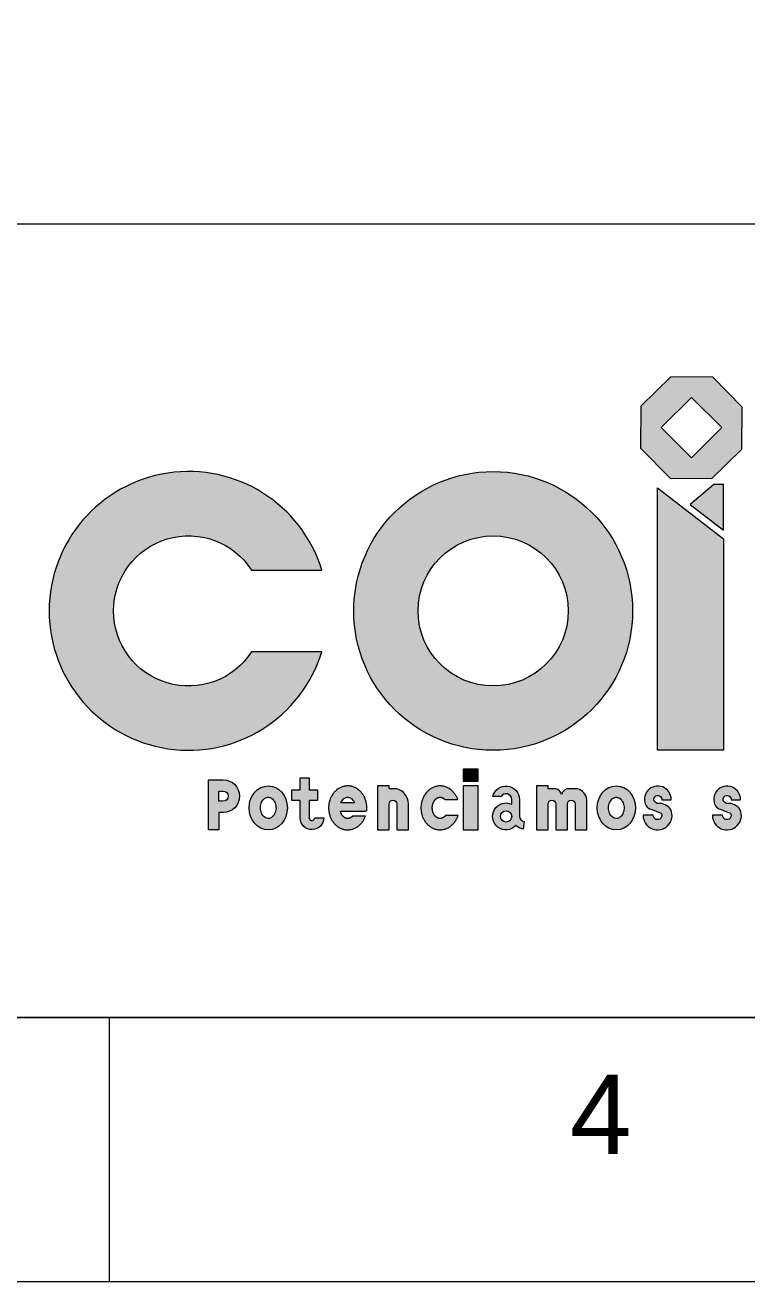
# Paper-space layout 'CUADRO DE CARGAS' of a CAD drawing. Header units: millimetres. Extents: x -541 to 452, y 214 to 916.
# Drawn here: x -360.3 to -314.8, y 214.1 to 293.4 of the extents above; entities that cross this region are included whole.
import ezdxf

# ---------------------------------------------------------------- set-up
doc = ezdxf.new("R2010")
doc.units = ezdxf.units.MM
doc.layers.add('-CN-GYD-CAJETIN-A0', color=7, linetype='Continuous', lineweight=5)
doc.layers.add('-CN-GYD-LOGO COINSI', color=7, linetype='Continuous', lineweight=5)
doc.styles.add('Annotative', font='arial.ttf')

# ---------------------------------------------------------------- blocks, each defined once
blk = doc.blocks.new('LOGO COINSI')
at = {"layer": '-CN-GYD-LOGO COINSI'}
h = blk.add_hatch(color=256, dxfattribs=at)
h.set_gradient(color1=(128, 128, 128), color2=(128, 128, 128), tint=1)
h.paths.add_polyline_path([(1.450025420856605, -3.588938856325115), (3.563085810543214, -1.512440194581956), (3.588938856303855, 1.450025420865557), (1.512440194560725, 3.563085810552194), (-1.450025420886789, 3.588938856312835), (-3.563085810573397, 1.51244019456965), (-3.588938856334096, -1.450025420877865), (-1.512440194590852, -3.563085810564502)])
h.paths.add_polyline_path([(-1.506367253156782e-11, -2.137098283698833), (-2.137098283707757, -6.139533326177116e-12), (-1.506333946466043e-11, 2.137098283686555), (2.13709828367763, -6.139089236967266e-12)], flags=16)
h = blk.add_hatch(color=256, dxfattribs=at)
h.set_gradient(color1=(128, 128, 128), color2=(128, 128, 128), tint=1)
edge = h.paths.add_edge_path()
edge.add_line((-31.04676859330101, -10.05631886661331), (-26.08560419350243, -10.05631886661331))
edge.add_arc((-35.49316858056335, -12.9412038325778), 9.839960821240334, 17.04846623412833, 342.9515337658717)
edge.add_line((-26.08560419350243, -15.82608879854229), (-31.04676859330101, -15.82608879854229))
edge.add_arc((-35.49316858056335, -12.9412038325778), 5.300286229400678, 32.97605721862459, 327.02394278137535, ccw=False)
h = blk.add_hatch(color=256, dxfattribs=at)
h.set_gradient(color1=(128, 128, 128), color2=(128, 128, 128), tint=1)
h.paths.add_polyline_path([(-23.83341726523016, -12.9412038325778, 1), (-4.153495622749494, -12.9412038325778, 1)])
h.paths.add_polyline_path([(-8.693170214589161, -12.9412038325778, -1), (-19.2937426733905, -12.9412038325778, -1)], flags=16)
at = {"layer": '-CN-GYD-LOGO COINSI', "true_color": 0xf4d24e}
h = blk.add_hatch(color=53, dxfattribs=at)
h.set_gradient(color1=(248, 153, 30), color2=(248, 153, 30), tint=1)
h.paths.add_polyline_path([(-2.404121871654809, -4.247491518012112), (2.260262545212925, -7.848581340981411), (2.260262545212925, -22.78012119260325), (-2.404121871654809, -22.78012119260325)])
h = blk.add_hatch(color=53, dxfattribs=at)
h.set_gradient(color1=(248, 153, 30), color2=(248, 153, 30), tint=1)
h.paths.add_polyline_path([(2.260262545212925, -4.026723881204362), (1.591595818557323, -4.026723881204362), (-0.1007000040676189, -5.425824584938738), (2.260262545212925, -7.248581340981417)])
at = {"layer": '-CN-GYD-LOGO COINSI'}
h = blk.add_hatch(color=256, dxfattribs=at)
h.set_gradient(color1=(128, 128, 128), color2=(128, 128, 128), tint=1)
edge = h.paths.add_edge_path()
edge.add_line((-27.61902076110215, -26.31846368901927), (-28.20056258580502, -26.31846368901927))
edge.add_line((-28.20056258580502, -26.31846368901927), (-28.20056258580502, -25.57785552980806))
edge.add_line((-28.20056258580502, -25.57785552980806), (-27.61902076110215, -25.57785552980806))
edge.add_line((-27.61902076110215, -25.57785552980806), (-27.61902076110215, -24.71514175387279))
edge.add_line((-27.61902076110215, -24.71514175387279), (-26.97932509269259, -24.71514175387279))
edge.add_line((-26.97932509269259, -24.71514175387279), (-26.97932509269259, -25.57785552980806))
edge.add_line((-26.97932509269259, -25.57785552980806), (-26.39778326798972, -25.57785552980806))
edge.add_line((-26.39778326798972, -25.57785552980806), (-26.39778326798972, -26.31846368901927))
edge.add_line((-26.39778326798972, -26.31846368901927), (-26.97932509269259, -26.31846368901927))
edge.add_line((-26.97932509269259, -26.31846368901927), (-26.97932509269259, -27.58237669485527))
edge.add_arc((-26.78445317062922, -27.53932877239734), 0.1995700118670539, 192.4567952518337, 356.7325604285361)
edge.add_line((-26.58520758610479, -27.55070359917113), (-25.94503995617123, -27.55070359917113))
edge.add_arc((-26.78250928257329, -27.54122814452083), 0.8375229291817379, 182.8161471479209, 359.35176086046636, ccw=False)
edge.add_line((-27.61902076110215, -27.58237669485527), (-27.61902076110215, -26.31846368901927))
h = blk.add_hatch(color=256, dxfattribs=at)
h.set_gradient(color1=(128, 128, 128), color2=(128, 128, 128), tint=1)
h.paths.add_polyline_path([(-16.10935151749055, -24.96442588276341), (-15.05542933854673, -24.96442588276341), (-15.05542933854673, -24.12283557153262), (-16.10935151749055, -24.12283557153262)])
h = blk.add_hatch(color=256, dxfattribs=at)
h.set_gradient(color1=(128, 128, 128), color2=(128, 128, 128), tint=1)
h.paths.add_polyline_path([(-33.34593195092128, -27.17953997634936), (-33.04640061333124, -27.17953997634936, 1), (-33.04640061333104, -24.86888243339547), (-34.08108779827245, -24.86888243339547), (-34.08108779827245, -28.40054358905854), (-33.34593195092049, -28.40054358905854)])
h.paths.add_polyline_path([(-33.33108779827245, -26.42953997634936), (-33.33108779827245, -25.61888243339547), (-33.04640061333139, -25.61888243339547, -1), (-33.04640061333166, -26.42953997634936)], flags=16)
h = blk.add_hatch(color=256, dxfattribs=at)
h.set_gradient(color1=(128, 128, 128), color2=(128, 128, 128), tint=1)
edge = h.paths.add_edge_path()
edge.add_ellipse((-29.87102255732026, -26.84823896675829), major_axis=(0, 1.552304622300255), ratio=0.8697323805838034, start_angle=0, end_angle=360)
edge = h.paths.add_edge_path(flags=16)
edge.add_spline(control_points=[(-29.87102255732026, -26.09593434445804), (-29.93966263797341, -26.09593434445804), (-30.00971853685354, -26.11371208400715), (-30.1561499141385, -26.20106206918848), (-30.23168420665405, -26.27276433165952), (-30.35357863149119, -26.47175233627115), (-30.39843710968699, -26.59847558676429), (-30.43026127038593, -26.86780286207289), (-30.41697160643122, -27.00927030953295), (-30.33970441119766, -27.2576066347597), (-30.27645632323345, -27.36340712999211), (-30.13540906858947, -27.51407981520768), (-30.0594586528772, -27.55940134135244), (-29.91770204731131, -27.60452140518498), (-29.85072534945249, -27.6066402853325), (-29.7105769331788, -27.57254353708754), (-29.63563502761298, -27.53431199932172), (-29.49161508619176, -27.39844647415759), (-29.42434077258451, -27.29996776474687), (-29.33520038824173, -27.0609572622881), (-29.31423045571955, -26.92143740416304), (-29.33165355526489, -26.6493321907939), (-29.36991007630581, -26.51788679255591), (-29.48346297996028, -26.30592575403907), (-29.55743340176213, -26.22615684157358), (-29.70420744540485, -26.12496814761104), (-29.77574702814405, -26.10174579752308), (-29.85336882978879, -26.09624614074966), (-29.86219572469446, -26.09593434445804), (-29.87102255732026, -26.09593434445804)], knot_values=[0, 0, 0, 0, 0.4785877604339769, 0.4785877604339769, 0.9571755208679538, 0.9571755208679538, 1.435763281301931, 1.435763281301931, 1.914351041735908, 1.914351041735908, 2.392938802169884, 2.392938802169884, 2.871526562603861, 2.871526562603861, 3.350114323037838, 3.350114323037838, 3.828702083471815, 3.828702083471815, 4.307289843905791, 4.307289843905791, 4.785877604339769, 4.785877604339769, 5.264465364773746, 5.264465364773746, 5.743053125207723, 5.743053125207723, 6.2216408856417, 6.2216408856417, 6.283185307179586, 6.283185307179586, 6.283185307179586, 6.283185307179586], degree=3, periodic=0)
h = blk.add_hatch(color=256, dxfattribs=at)
h.set_gradient(color1=(128, 128, 128), color2=(128, 128, 128), tint=1)
edge = h.paths.add_edge_path()
edge.add_spline(control_points=[(-22.92635018459447, -27.08519767466179), (-22.81096396448066, -26.22627759620977), (-23.24020571190385, -25.51089677635244), (-23.97953099447255, -25.32995053071194), (-24.71885627704125, -25.14900428507146), (-25.36428614864008, -25.6013644841774), (-25.56314759041317, -26.43985441054426), (-25.76200903218626, -27.27834433691112), (-25.40564102906421, -28.0447999255888), (-24.68876865500937, -28.32041780509985), (-23.97189628095447, -28.5960356846109), (-23.28622986022867, -28.23021391678193), (-23.00642829407923, -27.42284326109051)], knot_values=[0, 0, 0, 0, 1.514312647149653, 1.514312647149653, 1.514312647149653, 3.028625294299307, 3.028625294299307, 3.028625294299307, 4.54293794144896, 4.54293794144896, 4.54293794144896, 6.057250588598611, 6.057250588598611, 6.057250588598611, 6.057250588598611], weights=[1, 0.817861431388796, 0.817861431388796, 1, 0.817861431388796, 0.817861431388796, 1, 0.817861431388796, 0.817861431388796, 1, 0.817861431388796, 0.817861431388796, 1], degree=3, periodic=0)
edge.add_spline(control_points=[(-23.0064282940794, -27.42284326109052), (-23.30809694303048, -27.42284326109052), (-23.60976559198156, -27.42284326109052), (-23.91143424093258, -27.42284326109052)], knot_values=[9.126652389048221, 9.126652389048221, 9.126652389048221, 9.126652389048221, 10.12665238904822, 10.12665238904822, 10.12665238904822, 10.12665238904822], weights=[1, 1, 1, 1], degree=3, periodic=0)
edge.add_spline(control_points=[(-23.91143424093258, -27.42284326109052), (-23.92508867526482, -27.43848765905082), (-23.93906268441771, -27.45302376267909), (-24.02522970188119, -27.53431199932172), (-24.10017160744701, -27.57254353708754), (-24.2403200237207, -27.6066402853325), (-24.30729672157952, -27.60452140518498), (-24.44905332714541, -27.55940134135244), (-24.52500374285768, -27.51407981520768), (-24.66605099750166, -27.36340712999211), (-24.72929908546587, -27.2576066347597), (-24.77285372179773, -27.11762228175533), (-24.7773635565585, -27.10152541140241), (-24.78145421447863, -27.0851976746618)], knot_values=[7.05725058859861, 7.05725058859861, 7.05725058859861, 7.05725058859861, 7.151340188038393, 7.151340188038393, 7.629927948472369, 7.629927948472369, 8.108515708906346, 8.108515708906346, 8.587103469340324, 8.587103469340324, 9.065691229774302, 9.065691229774302, 9.126652389048221, 9.126652389048221, 9.126652389048221, 9.126652389048221], weights=[1, 1, 1, 1, 1, 1, 1, 1, 1, 1, 1, 1, 1, 1], degree=3, periodic=0)
edge.add_spline(control_points=[(-24.78145421447863, -27.0851976746618), (-24.16308620451719, -27.0851976746618), (-23.54471819455574, -27.0851976746618), (-22.92635018459447, -27.08519767466179)], knot_values=[6.057250588598612, 6.057250588598612, 6.057250588598612, 6.057250588598612, 7.057250588598611, 7.057250588598611, 7.057250588598611, 7.057250588598611], weights=[1, 1, 1, 1], degree=3, periodic=0)
edge = h.paths.add_edge_path(flags=16)
edge.add_spline(control_points=[(-23.77757483841316, -26.49526128685295), (-23.78922205123212, -26.46611860687494), (-23.80218046879207, -26.43822709859967), (-23.87305765422849, -26.30592575403907), (-23.94702807603034, -26.22615684157358), (-24.09380211967306, -26.12496814761104), (-24.16534170241226, -26.10174579752308), (-24.242963504057, -26.09624614074966), (-24.25179039896267, -26.09593434445804), (-24.26061723158847, -26.09593434445804), (-24.32925731224162, -26.09593434445804), (-24.39931321112175, -26.11371208400715), (-24.54574458840671, -26.20106206918848), (-24.62127888092226, -26.27276433165952), (-24.70518562483818, -26.40973889442236), (-24.7258619759366, -26.45108360509033), (-24.74356777820117, -26.49526128685295), (-24.42157013160505, -26.49526128685295), (-24.09957248500905, -26.49526128685295), (-23.77757483841305, -26.49526128685295)], knot_values=[0, 0, 0, 0, 0.1188598142590953, 0.1188598142590953, 0.5974475746930725, 0.5974475746930725, 1.07603533512705, 1.07603533512705, 1.137579756664936, 1.137579756664936, 1.137579756664936, 1.616167517098913, 1.616167517098913, 2.094755277532889, 2.094755277532889, 2.275044913824742, 2.275044913824742, 2.275044913824742, 3.275044913824742, 3.275044913824742, 3.275044913824742, 3.275044913824742], weights=[1, 1, 1, 1, 1, 1, 1, 1, 1, 1, 1, 1, 1, 1, 1, 1, 1, 1, 1, 1], degree=3, periodic=0)
h = blk.add_hatch(color=256, dxfattribs=at)
h.set_gradient(color1=(128, 128, 128), color2=(128, 128, 128), tint=1)
edge = h.paths.add_edge_path()
edge.add_line((-19.9709256197205, -28.40054358905854), (-19.97295090235593, -26.5681730947224))
edge.add_arc((-21.06860080413396, -26.56817309472238), 1.095649901778028, 359.9999999999992, 435.9682968677021)
edge.add_line((-20.80295090235592, -25.50521550528077), (-21.33425070591198, -25.50521550528077))
edge.add_line((-21.33425070591198, -25.50521550528077), (-21.33425070591198, -25.29593434445803))
edge.add_line((-21.33425070591198, -25.29593434445803), (-22.1662759885474, -25.29593434445803))
edge.add_line((-22.1662759885474, -25.29593434445803), (-22.1662759885474, -28.40054358905854))
edge.add_line((-22.1662759885474, -28.40054358905854), (-21.33425070591198, -28.40054358905854))
edge.add_line((-21.33425070591198, -28.40054358905854), (-21.33425070591198, -26.5681730947224))
edge.add_arc((-21.06860080413395, -26.5681730947224), 0.2656499017780334, 0, 180, ccw=False)
edge.add_line((-20.80295090235592, -26.5681730947224), (-20.80295090235592, -28.40054358905854))
edge.add_line((-20.80295090235592, -28.40054358905854), (-19.9709256197205, -28.40054358905854))
h = blk.add_hatch(color=256, dxfattribs=at)
h.set_gradient(color1=(128, 128, 128), color2=(128, 128, 128), tint=1)
edge = h.paths.add_edge_path()
edge.add_spline(control_points=[(-16.47673536584335, -27.39239480035467), (-16.71423305612495, -28.12194657034743), (-17.30172912706195, -28.50992252433623), (-17.96947634132044, -28.37818454886347), (-18.637223555579, -28.24644657339074), (-19.07862757969173, -27.65548180478584), (-19.09101894582278, -26.87663012356674), (-19.10341031195384, -26.09777844234763), (-18.68109955774594, -25.48864749849675), (-18.01798952762528, -25.32891812292804), (-17.35487949750473, -25.16918874735934), (-16.7554353743418, -25.53220025230347), (-16.49489031144304, -26.25127688378831), (-16.80079350547931, -26.25127755877732), (-17.10669669951568, -26.25127823376636), (-17.41259989355206, -26.2512789087554), (-17.44135727315449, -26.22137725264986), (-17.47120309718042, -26.19607265105174), (-17.5743400691336, -26.12496814761104), (-17.6458796518728, -26.10174579752308), (-17.72350145351754, -26.09624614074966), (-17.73232834842321, -26.09593434445804), (-17.74115518104901, -26.09593434445804), (-17.80979526170216, -26.09593434445804), (-17.87985116058229, -26.11371208400715), (-18.02628253786725, -26.20106206918848), (-18.1018168303828, -26.27276433165952), (-18.22371125521994, -26.47175233627115), (-18.26856973341575, -26.59847558676429), (-18.30039389411468, -26.86780286207289), (-18.28710423015997, -27.00927030953295), (-18.20983703492641, -27.2576066347597), (-18.1465889469622, -27.36340712999211), (-18.00554169231822, -27.51407981520768), (-17.92959127660595, -27.55940134135244), (-17.78783467104006, -27.60452140518498), (-17.72085797318124, -27.6066402853325), (-17.58070955690755, -27.57254353708754), (-17.50576765134173, -27.53431199932172), (-17.41079908458562, -27.44472055754585), (-17.38832186587001, -27.4199568971419), (-17.36690835431665, -27.39239676455901), (-17.07018402482657, -27.39239610982557), (-16.77345969533491, -27.39239545509011), (-16.47673536584324, -27.39239480035465)], knot_values=[0, 0, 0, 0, 1.382573389363671, 1.382573389363671, 1.382573389363671, 2.765146778727342, 2.765146778727342, 2.765146778727342, 4.147720168091013, 4.147720168091013, 4.147720168091013, 5.530293557454684, 5.530293557454684, 5.530293557454684, 6.530293557454684, 6.530293557454684, 6.530293557454684, 6.724305545586375, 6.724305545586375, 7.202893306020353, 7.202893306020353, 7.264437727558239, 7.264437727558239, 7.264437727558239, 7.743025487992217, 7.743025487992217, 8.221613248426191, 8.221613248426191, 8.70020100886017, 8.70020100886017, 9.178788769294146, 9.178788769294146, 9.657376529728122, 9.657376529728122, 10.1359642901621, 10.1359642901621, 10.61455205059607, 10.61455205059607, 11.09313981103005, 11.09313981103005, 11.24572566762314, 11.24572566762314, 11.24572566762314, 12.24572566762314, 12.24572566762314, 12.24572566762314, 12.24572566762314], weights=[1, 0.8469508985233732, 0.8469508985233732, 1, 0.8469508985233732, 0.8469508985233732, 1, 0.8469508985233732, 0.8469508985233732, 1, 0.8469508985233732, 0.8469508985233732, 1, 1, 1, 1, 1, 1, 1, 1, 1, 1, 1, 1, 1, 1, 1, 1, 1, 1, 1, 1, 1, 1, 1, 1, 1, 1, 1, 1, 1, 1, 1, 1, 1], degree=3, periodic=0)
h = blk.add_hatch(color=256, dxfattribs=at)
h.set_gradient(color1=(128, 128, 128), color2=(128, 128, 128), tint=1)
h.paths.add_polyline_path([(-16.10935151749055, -28.40054358905854), (-15.05542933854673, -28.40054358905854), (-15.05542933854673, -25.29593434445803), (-16.10935151749055, -25.29593434445803)])
h = blk.add_hatch(color=256, dxfattribs=at)
h.set_gradient(color1=(128, 128, 128), color2=(128, 128, 128), tint=1)
h.paths.add_polyline_path([(-11.80281808585119, -27.8000245420983, -0.3523686947329537), (-12.13772021669365, -27.45121664947689), (-12.13772021669365, -26.25072244324542, 0.9008477375007565), (-14.01582199296996, -26.0542563114609), (-13.43470081113503, -26.0542563114609, -0.7709960691253087), (-12.68772021669366, -26.25072244324542), (-12.68772021669366, -26.58996196383515, 1.957984036584249), (-12.39381746285562, -28.09979527260342, 0.1576613057207685), (-11.8731171749771, -28.34551334864531)])
h.paths.add_polyline_path([(-12.68772021669366, -27.45121664947689, -1), (-13.486374095857, -27.45121664947689, -1)], flags=16)
h = blk.add_hatch(color=256, dxfattribs=at)
h.set_gradient(color1=(128, 128, 128), color2=(128, 128, 128), tint=1)
h.paths.add_polyline_path([(-7.386372679550789, -26.2462606758373, 0.2923987895805917), (-8.023750034859745, -25.50521550528086), (-8.741413014784088, -25.50486514847358, 0.4389590760039797), (-9.163484646004832, -26.12216758425405, 0.531656786276045), (-9.740868610853656, -25.50521550528086), (-10.11099756929832, -25.50521550528086), (-10.11099756929832, -25.29593434445812), (-10.94302285193373, -25.29593434445812), (-10.94302285193373, -28.40054358905863), (-10.11099756929832, -28.40054358905863), (-10.11099756929832, -26.56817309472248, -1), (-9.579697765742253, -26.56817309472248), (-9.579697765742253, -28.40054358905863), (-8.74767248310684, -28.40054358905863), (-8.747672320842172, -26.56846671209201, -1.000552792584342), (-8.216372679550773, -26.56817309472257), (-8.216372679550773, -28.40054358905863), (-7.384347396915359, -28.40054358905863)])
h = blk.add_hatch(color=256, dxfattribs=at)
h.set_gradient(color1=(128, 128, 128), color2=(128, 128, 128), tint=1)
edge = h.paths.add_edge_path()
edge.add_ellipse((-5.302320208683625, -26.84823896675829), major_axis=(0, 1.552304622300255), ratio=0.8697323805838034, start_angle=0, end_angle=360)
edge = h.paths.add_edge_path(flags=16)
edge.add_spline(control_points=[(-5.302320208683625, -26.09593434445804), (-5.370960289336779, -26.09593434445804), (-5.441016188216906, -26.11371208400715), (-5.587447565501861, -26.20106206918848), (-5.662981858017417, -26.27276433165952), (-5.784876282854555, -26.47175233627115), (-5.829734761050361, -26.59847558676429), (-5.861558921749292, -26.86780286207289), (-5.848269257794584, -27.00927030953295), (-5.771002062561024, -27.2576066347597), (-5.707753974596812, -27.36340712999211), (-5.566706719952833, -27.51407981520768), (-5.490756304240563, -27.55940134135244), (-5.348999698674675, -27.60452140518498), (-5.282023000815855, -27.6066402853325), (-5.141874584542165, -27.57254353708754), (-5.066932678976343, -27.53431199932172), (-4.922912737555123, -27.39844647415759), (-4.85563842394788, -27.29996776474687), (-4.766498039605096, -27.0609572622881), (-4.745528107082919, -26.92143740416304), (-4.762951206628259, -26.6493321907939), (-4.80120772766918, -26.51788679255591), (-4.914760631323645, -26.30592575403907), (-4.988731053125491, -26.22615684157358), (-5.135505096768213, -26.12496814761104), (-5.207044679507419, -26.10174579752308), (-5.284666481152158, -26.09624614074966), (-5.293493376057825, -26.09593434445804), (-5.302320208683625, -26.09593434445804)], knot_values=[0, 0, 0, 0, 0.4785877604339769, 0.4785877604339769, 0.9571755208679538, 0.9571755208679538, 1.435763281301931, 1.435763281301931, 1.914351041735908, 1.914351041735908, 2.392938802169884, 2.392938802169884, 2.871526562603861, 2.871526562603861, 3.350114323037838, 3.350114323037838, 3.828702083471815, 3.828702083471815, 4.307289843905791, 4.307289843905791, 4.785877604339769, 4.785877604339769, 5.264465364773746, 5.264465364773746, 5.743053125207723, 5.743053125207723, 6.2216408856417, 6.2216408856417, 6.283185307179586, 6.283185307179586, 6.283185307179586, 6.283185307179586], degree=3, periodic=0)
h = blk.add_hatch(color=256, dxfattribs=at)
h.set_gradient(color1=(128, 128, 128), color2=(128, 128, 128), tint=1)
h.paths.add_polyline_path([(-2.690953344488435, -27.35884706756889), (-3.412333752507266, -27.37137829770793, 1.227605402680793), (-1.449605093746129, -26.98099371287159, 0.2682292798012486), (-2.331502443581508, -26.53020878874056, -2.852098844365251), (-2.090368860013598, -26.27237962886966), (-1.429725927091226, -26.27237962886966, 1.307531955625641), (-3.196401986074932, -26.70802946055338, 0.1572204328596304), (-2.872971164784119, -26.95015112902154, -0.01670991860788216), (-2.461966912175225, -27.08957470869446, -3.062086899531674)])
h = blk.add_hatch(color=256, dxfattribs=at)
h.set_gradient(color1=(128, 128, 128), color2=(128, 128, 128), tint=1)
h.paths.add_polyline_path([(3.443549731729036, -26.98099371287159, 0.2682292798012488), (2.561652381893655, -26.53020878874056, -2.852098844365241), (2.802785965461567, -26.27237962886966), (3.463428898383938, -26.27237962886966, 1.307531955625641), (1.696752839400233, -26.70802946055338, 0.1572204328595495), (2.020183660690844, -26.95015112902148, -0.01670991860789038), (2.431187913299942, -27.08957470869446, -3.062086899531649), (2.20220148098673, -27.35884706756889), (1.480821072967899, -27.37137829770793, 1.227605402680793)])
at = {"layer": '-CN-GYD-LOGO COINSI', "color": 8}
for points in [[(-3.588938856334096, -1.450025420877864), (-1.512440194590852, -3.563085810564502), (1.450025420856605, -3.588938856325115), (3.563085810543214, -1.512440194581956), (3.588938856303855, 1.450025420865558), (1.512440194560725, 3.563085810552195), (-1.450025420886789, 3.588938856312836), (-3.563085810573398, 1.512440194569649)], [(2.137098283677631, -6.139089236967266e-12), (-1.506350599811412e-11, 2.137098283686555), (-2.137098283707758, -6.139089236967266e-12), (-1.506350599811412e-11, -2.137098283698833)], [(-16.10935151749055, -24.96442588276341), (-15.05542933854673, -24.96442588276341), (-15.05542933854673, -24.12283557153262), (-16.10935151749055, -24.12283557153262)], [(-16.10935151749055, -28.40054358905854), (-15.05542933854673, -28.40054358905854), (-15.05542933854673, -25.29593434445803), (-16.10935151749055, -25.29593434445803)]]:
    blk.add_lwpolyline(points, close=True, dxfattribs=at)
for points in [[(-31.04676859330101, -10.05631886661331), (-26.08560419350243, -10.05631886661331, 6.671851888508952), (-26.08560419350243, -15.82608879854229), (-31.04676859330101, -15.82608879854229, -3.378535481190132)], [(-27.61902076110215, -26.31846368901927), (-28.20056258580502, -26.31846368901927), (-28.20056258580502, -25.57785552980806), (-27.61902076110215, -25.57785552980806), (-27.61902076110215, -24.71514175387279), (-26.97932509269259, -24.71514175387279), (-26.97932509269259, -25.57785552980806), (-26.39778326798972, -25.57785552980806), (-26.39778326798972, -26.31846368901927), (-26.97932509269259, -26.31846368901927), (-26.97932509269259, -27.58237669485527, 0.8714014524992902), (-26.58520758610479, -27.55070359917113), (-25.94503995617123, -27.55070359917113, -0.9702154874785999), (-27.61902076110215, -27.58237669485527)], [(-33.34593195092049, -24.86888243339547), (-33.04640061333242, -24.86888243339547, -0.9994586287992387), (-33.04640061333242, -27.17953997634936), (-33.34593195092049, -27.17953997634936), (-33.34593195092049, -28.40054358905854), (-34.08108779827245, -28.40054358905854), (-34.08108779827245, -24.86888243339547)], [(-33.34593195092049, -26.37953997634932), (-33.34593195092049, -25.66888243339548), (-33.04640061333242, -25.66888243339548, -0.9994586288196273), (-33.04677647313929, -26.37954006669943)], [(-19.9709256197205, -28.40054358905854), (-19.97295090235593, -26.5681730947224, 0.3441728889151142), (-20.80295090235592, -25.50521550528077), (-21.33425070591198, -25.50521550528077), (-21.33425070591198, -25.29593434445803), (-22.1662759885474, -25.29593434445803), (-22.1662759885474, -28.40054358905854), (-21.33425070591198, -28.40054358905854), (-21.33425070591198, -26.5681730947224, -0.9999999999999999), (-20.80295090235592, -26.5681730947224), (-20.80295090235592, -28.40054358905854)], [(-11.8731171749771, -28.34551334864531, -0.1576613057207685), (-12.39381746285562, -28.09979527260342, -1.957984036584249), (-12.68772021669366, -26.58996196383515), (-12.68772021669366, -26.25072244324542, 0.7709960691253115), (-13.43470081113503, -26.0542563114609), (-14.01582199296996, -26.0542563114609, -0.9008477375007573), (-12.13772021669365, -26.25072244324542), (-12.13772021669365, -27.45121664947689, 0.352368694732954), (-11.80281808585119, -27.8000245420983)]]:
    blk.add_lwpolyline(points, format="xyb", close=True, dxfattribs=at)
at = {"layer": '-CN-GYD-LOGO COINSI', "color": 53, "true_color": 0xf4d24e}
for points in [[(-2.404121871654809, -4.247491518012112), (2.260262545212925, -7.848581340981411), (2.260262545212925, -22.78012119260325), (-2.404121871654809, -22.78012119260325)], [(2.260262545212925, -4.026723881204362), (1.591595818557323, -4.026723881204362), (-0.1007000040676189, -5.425824584938738), (2.260262545212925, -7.248581340981417)]]:
    blk.add_lwpolyline(points, close=True, dxfattribs=at)
at = {"layer": '-CN-GYD-LOGO COINSI', "color": 8}
for points in [[(-8.749692932453684, -26.57254600311742), (-8.74767248310684, -26.56817309472248, -0.9999999999999999), (-8.216372679550773, -26.56817309472248), (-8.216372679550773, -28.40054358905863), (-7.384347396915359, -28.40054358905863), (-7.386372679550789, -26.24626067583731, 0.2923987895805925), (-8.023750034859745, -25.50521550528086), (-8.595335599017176, -25.50493646219385, 0.3906808073449288), (-9.163685124428923, -25.89386255109653, 0.3052955163178654), (-9.579697765742253, -25.50521550528086), (-10.11099756929832, -25.50521550528086), (-10.11099756929832, -25.29593434445812), (-10.94302285193373, -25.29593434445812), (-10.94302285193373, -28.40054358905863), (-10.11099756929832, -28.40054358905863), (-10.11099756929832, -26.56817309472248, -0.9999999999999999), (-9.579697765742253, -26.56817309472248), (-9.579697765742253, -28.40054358905863), (-8.74767248310684, -28.40054358905863), (-8.749697765742269, -26.56817309472231)], [(-2.331502443581542, -26.53020878874057, -2.85209884436498), (-2.090368860013598, -26.27237962886966), (-1.429725927091226, -26.27237962886966, 1.307531955625641), (-3.196401986074932, -26.70802946055338, 0.1572204328597161), (-2.872971164783905, -26.95015112902161, -0.03015242359558238), (-2.138818642156707, -27.22139953737485, -1.381065825632913), (-2.690953344488435, -27.35884706756889), (-3.412333752507266, -27.37137829770793, 1.227605402680792), (-1.449605093746129, -26.98099371287159, 0.2793046238978532), (-2.372174264484727, -26.5331502838693)], [(2.561652381893623, -26.53020878874057, -2.85209884436498), (2.802785965461567, -26.27237962886966), (3.463428898383938, -26.27237962886966, 1.307531955625641), (1.696752839400233, -26.70802946055338, 0.1572204328597161), (2.020183660691259, -26.95015112902161, -0.03015242359558238), (2.754336183318458, -27.22139953737485, -1.381065825632913), (2.20220148098673, -27.35884706756889), (1.480821072967899, -27.37137829770793, 1.227605402680792), (3.443549731729036, -26.98099371287159, 0.2793046238978532), (2.520980560990438, -26.5331502838693)]]:
    blk.add_lwpolyline(points, format="xyb", dxfattribs=at)
for centre, radius in [((-13.99345644398983, -12.9412038325778), 9.839960821240334), ((-13.99345644398983, -12.9412038325778), 5.300286229400667), ((-13.08704715627533, -27.45121664947689), 0.3993269395816696)]:
    blk.add_circle(centre, radius, dxfattribs=at)
for centre in [(-29.87102255732026, -26.84823896675829), (-5.302320208683625, -26.84823896675829)]:
    blk.add_ellipse(centre, major_axis=(0, 1.552304622300255), ratio=0.8697323805838034, dxfattribs=at)
for points, weights, knots in [([(-23.00642829407923, -27.42284326109051), (-23.28622986022867, -28.23021391678193), (-23.97189628095447, -28.5960356846109), (-24.68876865500937, -28.32041780509985), (-25.40564102906421, -28.0447999255888), (-25.76200903218626, -27.27834433691112), (-25.56314759041317, -26.43985441054426), (-25.36428614864008, -25.6013644841774), (-24.71885627704125, -25.14900428507146), (-23.97953099447255, -25.32995053071194), (-23.24020571190385, -25.51089677635244), (-22.81096396448066, -26.22627759620977), (-22.92635018459447, -27.08519767466179), (-23.54471819455574, -27.0851976746618), (-24.16308620451719, -27.0851976746618), (-24.78145421447863, -27.0851976746618), (-24.7773635565585, -27.10152541140241), (-24.77285372179773, -27.11762228175533), (-24.72929908546587, -27.2576066347597), (-24.66605099750166, -27.36340712999211), (-24.52500374285768, -27.51407981520768), (-24.44905332714541, -27.55940134135244), (-24.30729672157952, -27.60452140518498), (-24.2403200237207, -27.6066402853325), (-24.10017160744701, -27.57254353708754), (-24.02522970188119, -27.53431199932172), (-23.93906268441771, -27.45302376267909), (-23.92508867526482, -27.43848765905082), (-23.91143424093258, -27.42284326109052), (-23.60976559198156, -27.42284326109052), (-23.30809694303048, -27.42284326109052), (-23.0064282940794, -27.42284326109052)], [1, 0.817861431388796, 0.817861431388796, 1, 0.817861431388796, 0.817861431388796, 1, 0.817861431388796, 0.817861431388796, 1, 0.817861431388796, 0.817861431388796, 1, 1, 1, 1, 1, 1, 1, 1, 1, 1, 1, 1, 1, 1, 1, 1, 1, 1, 1, 1], [0, 0, 0, 0, 1.514312647149652, 1.514312647149652, 1.514312647149652, 3.028625294299305, 3.028625294299305, 3.028625294299305, 4.542937941448958, 4.542937941448958, 4.542937941448958, 6.057250588598611, 6.057250588598611, 6.057250588598611, 7.057250588598611, 7.057250588598611, 7.057250588598611, 7.11821174787253, 7.11821174787253, 7.596799508306508, 7.596799508306508, 8.075387268740485, 8.075387268740485, 8.553975029174461, 8.553975029174461, 9.032562789608438, 9.032562789608438, 9.126652389048221, 9.126652389048221, 9.126652389048221, 10.12665238904822, 10.12665238904822, 10.12665238904822, 10.12665238904822]), ([(-16.47673536584335, -27.39239480035467), (-16.71423305612495, -28.12194657034743), (-17.30172912706195, -28.50992252433623), (-17.96947634132044, -28.37818454886347), (-18.637223555579, -28.24644657339074), (-19.07862757969173, -27.65548180478584), (-19.09101894582278, -26.87663012356674), (-19.10341031195384, -26.09777844234763), (-18.68109955774594, -25.48864749849675), (-18.01798952762528, -25.32891812292804), (-17.35487949750473, -25.16918874735934), (-16.7554353743418, -25.53220025230347), (-16.49489031144304, -26.25127688378831), (-16.80079350547931, -26.25127755877732), (-17.10669669951568, -26.25127823376636), (-17.41259989355206, -26.2512789087554), (-17.44135727315449, -26.22137725264986), (-17.47120309718042, -26.19607265105174), (-17.5743400691336, -26.12496814761104), (-17.6458796518728, -26.10174579752308), (-17.72350145351754, -26.09624614074966), (-17.73232834842321, -26.09593434445804), (-17.74115518104901, -26.09593434445804), (-17.80979526170216, -26.09593434445804), (-17.87985116058229, -26.11371208400715), (-18.02628253786725, -26.20106206918848), (-18.1018168303828, -26.27276433165952), (-18.22371125521994, -26.47175233627115), (-18.26856973341575, -26.59847558676429), (-18.30039389411468, -26.86780286207289), (-18.28710423015997, -27.00927030953295), (-18.20983703492641, -27.2576066347597), (-18.1465889469622, -27.36340712999211), (-18.00554169231822, -27.51407981520768), (-17.92959127660595, -27.55940134135244), (-17.78783467104006, -27.60452140518498), (-17.72085797318124, -27.6066402853325), (-17.58070955690755, -27.57254353708754), (-17.50576765134173, -27.53431199932172), (-17.41079908458562, -27.44472055754585), (-17.38832186587001, -27.4199568971419), (-17.36690835431665, -27.39239676455901), (-17.07018402482657, -27.39239610982557), (-16.77345969533491, -27.39239545509011), (-16.47673536584324, -27.39239480035465)], [1, 0.8469508985233732, 0.8469508985233732, 1, 0.8469508985233732, 0.8469508985233732, 1, 0.8469508985233732, 0.8469508985233732, 1, 0.8469508985233732, 0.8469508985233732, 1, 1, 1, 1, 1, 1, 1, 1, 1, 1, 1, 1, 1, 1, 1, 1, 1, 1, 1, 1, 1, 1, 1, 1, 1, 1, 1, 1, 1, 1, 1, 1, 1], [0, 0, 0, 0, 1.382573389363671, 1.382573389363671, 1.382573389363671, 2.765146778727342, 2.765146778727342, 2.765146778727342, 4.147720168091013, 4.147720168091013, 4.147720168091013, 5.530293557454684, 5.530293557454684, 5.530293557454684, 6.530293557454684, 6.530293557454684, 6.530293557454684, 6.724305545586375, 6.724305545586375, 7.202893306020353, 7.202893306020353, 7.264437727558239, 7.264437727558239, 7.264437727558239, 7.743025487992217, 7.743025487992217, 8.221613248426191, 8.221613248426191, 8.70020100886017, 8.70020100886017, 9.178788769294146, 9.178788769294146, 9.657376529728122, 9.657376529728122, 10.1359642901621, 10.1359642901621, 10.61455205059607, 10.61455205059607, 11.09313981103005, 11.09313981103005, 11.24572566762314, 11.24572566762314, 11.24572566762314, 12.24572566762314, 12.24572566762314, 12.24572566762314, 12.24572566762314])]:
    blk.add_rational_spline(points, weights, degree=3, knots=knots, dxfattribs=at)
for points, knots in [([(-29.87102255732026, -26.09593434445804), (-29.93966263797341, -26.09593434445804), (-30.00971853685354, -26.11371208400715), (-30.1561499141385, -26.20106206918848), (-30.23168420665405, -26.27276433165952), (-30.35357863149119, -26.47175233627115), (-30.39843710968699, -26.59847558676429), (-30.43026127038593, -26.86780286207289), (-30.41697160643122, -27.00927030953295), (-30.33970441119766, -27.2576066347597), (-30.27645632323345, -27.36340712999211), (-30.13540906858947, -27.51407981520768), (-30.0594586528772, -27.55940134135244), (-29.91770204731131, -27.60452140518498), (-29.85072534945249, -27.6066402853325), (-29.7105769331788, -27.57254353708754), (-29.63563502761298, -27.53431199932172), (-29.49161508619176, -27.39844647415759), (-29.42434077258451, -27.29996776474687), (-29.33520038824173, -27.0609572622881), (-29.31423045571955, -26.92143740416304), (-29.33165355526489, -26.6493321907939), (-29.36991007630581, -26.51788679255591), (-29.48346297996028, -26.30592575403907), (-29.55743340176213, -26.22615684157358), (-29.70420744540485, -26.12496814761104), (-29.77574702814405, -26.10174579752308), (-29.85336882978879, -26.09624614074966), (-29.86219572469446, -26.09593434445804), (-29.87102255732026, -26.09593434445804)], [0, 0, 0, 0, 0.4785877604339769, 0.4785877604339769, 0.9571755208679538, 0.9571755208679538, 1.435763281301931, 1.435763281301931, 1.914351041735908, 1.914351041735908, 2.392938802169884, 2.392938802169884, 2.871526562603861, 2.871526562603861, 3.350114323037838, 3.350114323037838, 3.828702083471815, 3.828702083471815, 4.307289843905791, 4.307289843905791, 4.785877604339769, 4.785877604339769, 5.264465364773746, 5.264465364773746, 5.743053125207723, 5.743053125207723, 6.2216408856417, 6.2216408856417, 6.283185307179586, 6.283185307179586, 6.283185307179586, 6.283185307179586]), ([(-23.77757483841316, -26.49526128685295), (-23.78922205123212, -26.46611860687494), (-23.80218046879207, -26.43822709859967), (-23.87305765422849, -26.30592575403907), (-23.94702807603034, -26.22615684157358), (-24.09380211967306, -26.12496814761104), (-24.16534170241226, -26.10174579752308), (-24.242963504057, -26.09624614074966), (-24.25179039896267, -26.09593434445804), (-24.26061723158847, -26.09593434445804), (-24.32925731224162, -26.09593434445804), (-24.39931321112175, -26.11371208400715), (-24.54574458840671, -26.20106206918848), (-24.62127888092226, -26.27276433165952), (-24.70518562483818, -26.40973889442236), (-24.7258619759366, -26.45108360509033), (-24.74356777820117, -26.49526128685295), (-24.42157013160505, -26.49526128685295), (-24.09957248500905, -26.49526128685295), (-23.77757483841305, -26.49526128685295)], [0, 0, 0, 0, 0.1188598142590953, 0.1188598142590953, 0.5974475746930725, 0.5974475746930725, 1.07603533512705, 1.07603533512705, 1.137579756664936, 1.137579756664936, 1.137579756664936, 1.616167517098913, 1.616167517098913, 2.094755277532889, 2.094755277532889, 2.275044913824742, 2.275044913824742, 2.275044913824742, 3.275044913824742, 3.275044913824742, 3.275044913824742, 3.275044913824742]), ([(-5.302320208683625, -26.09593434445804), (-5.370960289336779, -26.09593434445804), (-5.441016188216906, -26.11371208400715), (-5.587447565501861, -26.20106206918848), (-5.662981858017417, -26.27276433165952), (-5.784876282854555, -26.47175233627115), (-5.829734761050361, -26.59847558676429), (-5.861558921749292, -26.86780286207289), (-5.848269257794584, -27.00927030953295), (-5.771002062561024, -27.2576066347597), (-5.707753974596812, -27.36340712999211), (-5.566706719952833, -27.51407981520768), (-5.490756304240563, -27.55940134135244), (-5.348999698674675, -27.60452140518498), (-5.282023000815855, -27.6066402853325), (-5.141874584542165, -27.57254353708754), (-5.066932678976343, -27.53431199932172), (-4.922912737555123, -27.39844647415759), (-4.85563842394788, -27.29996776474687), (-4.766498039605096, -27.0609572622881), (-4.745528107082919, -26.92143740416304), (-4.762951206628259, -26.6493321907939), (-4.80120772766918, -26.51788679255591), (-4.914760631323645, -26.30592575403907), (-4.988731053125491, -26.22615684157358), (-5.135505096768213, -26.12496814761104), (-5.207044679507419, -26.10174579752308), (-5.284666481152158, -26.09624614074966), (-5.293493376057825, -26.09593434445804), (-5.302320208683625, -26.09593434445804)], [0, 0, 0, 0, 0.4785877604339769, 0.4785877604339769, 0.9571755208679538, 0.9571755208679538, 1.435763281301931, 1.435763281301931, 1.914351041735908, 1.914351041735908, 2.392938802169884, 2.392938802169884, 2.871526562603861, 2.871526562603861, 3.350114323037838, 3.350114323037838, 3.828702083471815, 3.828702083471815, 4.307289843905791, 4.307289843905791, 4.785877604339769, 4.785877604339769, 5.264465364773746, 5.264465364773746, 5.743053125207723, 5.743053125207723, 6.2216408856417, 6.2216408856417, 6.283185307179586, 6.283185307179586, 6.283185307179586, 6.283185307179586])]:
    blk.add_open_spline(points, degree=3, knots=knots, dxfattribs=at)
blk.add_open_spline([(-23.21776328571525, -27.41763739476821), (-23.21845025387557, -27.41937294423417), (-23.21914107169465, -27.42110824524991), (-23.21983573305982, -27.42284326109039)], degree=3, dxfattribs=at)
blk = doc.blocks.new('CAJETIN-A1')
at = {"layer": '-CN-GYD-CAJETIN-A0'}
blk.add_line((-683.285975609756, 14.1463414634151), (-683.285975609756, 4.547473508864641e-13), dxfattribs=at)
for points in [[(-841, 5.684341886080801e-14), (-841, 594.8536585365852), (0, 594.8536585365852), (0, 5.684341886080801e-14)], [(-826.853658536585, 14.14634146341467), (-826.853658536585, 580.7073170731708), (-14.14634146341439, 580.7073170731708), (-14.14634146341439, 14.14634146341467)]]:
    blk.add_lwpolyline(points, close=True, dxfattribs=at)
blk.add_lwpolyline([(-826.8536585365853, 14.14634146341467), (-14.14634146341439, 14.14634146341467), (-14.14634146341439, 56.58536585365855), (-826.8536585365853, 56.58536585365855), (-826.8536585365853, 14.14634146341467)], dxfattribs=at)
at = {"layer": '-CN-GYD-CAJETIN-A0', "xscale": 0.7577686260032539, "yscale": 0.7577686260032539, "zscale": 0.7577686260032539}
blk.add_blockref('LOGO COINSI', (-652.145636688984, 45.7047463799475), dxfattribs=at)
at = {"layer": '-CN-GYD-CAJETIN-A0', "insert": (-657.0003048780486, 8.96094141404646), "char_height": 4.24390243902439, "attachment_point": 5, "style": 'Annotative'}
blk.add_mtext('4', dxfattribs=at)
at = {"layer": '-CN-GYD-CAJETIN-A0', "style": 'Annotative'}
for tag, p in [('FASE', (-96.97392797984, 46.55926331367378)), ('AREA', (-138.9248959484242, 46.55926331367378)), ('NOM-PLANO', (-138.8683568568761, 18.31574055055358)), ('REV-N°', (-54.36938889690771, 18.14535516311625))]:
    blk.add_attdef(tag, p, '', height=2.5, dxfattribs=at)

psp = doc.layouts.new('CUADRO DE CARGAS')

# ---------------------------------------------------------------- block references
at = {"layer": '-CN-GYD-CAJETIN-A0', "xscale": 1.180501544812831, "yscale": 1.180501544812831, "zscale": 1.180501544812831}
psp.add_blockref('CAJETIN-A1', (451.5811583967387, 214.0533048663587), dxfattribs=at)

doc.saveas('drawing.dxf')
